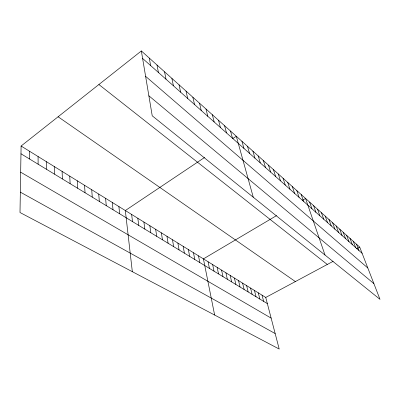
<?xml version="1.0" encoding="UTF-8"?>
<svg xmlns="http://www.w3.org/2000/svg" width="400" height="400" viewBox="0 0 400 400"><rect width="100%" height="100%" fill="white"/><g stroke="black" fill="none" stroke-linecap="round" stroke-linejoin="round"><path stroke-width="0.6" d="M29.65 159.055L29.69 151.34M21.1 146.025L20 212.52L279.21 349.05L265.75 297.45L21.1 146.025L141.35 50.95L359.705 247.085L380 299.35L152.225 115.805L141.35 50.95M204.57 157.475L125.33 210.535L132.325 271.68M232.815 138.56L236.295 136.23L253.26 197.22M276.52 215.62L203.425 258.875L214.63 315.035M302.45 200.275L305.55 198.44L325.005 255.035M265.75 297.45L333.125 261.33M356.405 248.855L359.705 247.085M20.335 192.135L275.17 333.56M20.67 172.19L271.14 318.125M20.97 153.775L267.36 303.625M58.1 116.77L295.375 281.565M98.89 84.525L327.29 264.46M148.87 95.795L373.89 283.615M145.605 76.32L367.815 267.975M142.61 58.45L362.125 253.32M356.51 244.215L358.925 250.48M353.26 241.295L355.675 247.59M349.96 238.33L352.365 244.655M346.6 235.315L349.005 241.67M343.185 232.25L345.585 238.635M339.715 229.13L342.105 235.545M336.18 225.955L338.565 232.405M332.585 222.725L334.96 229.205M328.925 219.44L331.295 225.95M325.205 216.095L327.56 222.635M321.415 212.69L323.76 219.265M317.555 209.225L319.895 215.83M313.625 205.695L315.955 212.33M309.625 202.1L311.94 208.77M301.23 194.56L303.52 201.29M296.825 190.605L299.1 197.37M292.335 186.57L294.59 193.365M287.75 182.45L289.99 189.28M283.075 178.255L285.295 185.115M278.305 173.965L280.505 180.86M273.435 169.59L275.615 176.52M268.46 165.125L270.62 172.085M263.385 160.565L265.515 167.555M258.195 155.905L260.305 162.93M252.9 151.145L254.98 158.2M247.485 146.285L249.535 153.37M241.95 141.315L243.97 148.43M230.51 131.035L232.46 138.215M224.59 125.72L226.505 132.925M218.535 120.28L220.415 127.515M262.04 295.155L263.635 301.365M258.275 292.825L259.86 299.065M212.34 114.715L214.175 121.98M254.45 290.455L256.02 296.73M250.565 288.055L252.12 294.36M205.995 109.02L207.79 116.31M246.62 285.61L248.16 291.95M242.61 283.13L244.13 289.5M199.505 103.185L201.25 110.505M238.535 280.61L240.04 287.01M192.85 97.21L194.545 104.555M234.395 278.045L235.885 284.485M230.19 275.44L231.655 281.91M186.035 91.09L187.68 98.46M225.915 272.795L227.36 279.3M221.565 270.1L222.99 276.64M179.05 84.815L180.64 92.21M217.145 267.365L218.545 273.94M212.645 264.585L214.03 271.19M171.89 78.38L173.42 85.8M208.075 261.75L209.43 268.395M164.55 71.785L166.015 79.225M198.5 255.825L199.805 262.54M193.485 252.725L194.765 259.475M157.015 65.02L158.415 72.48M188.38 249.565L189.63 256.355M183.18 246.345L184.4 253.17M149.285 58.08L150.615 65.555M177.885 243.065L179.07 249.93M172.49 239.725L173.64 246.625M166.985 236.32L168.105 243.26M161.38 232.85L162.46 239.83M155.665 229.31L156.705 236.33M149.835 225.705L150.84 232.76M143.89 222.025L144.855 229.12M137.83 218.27L138.745 225.405M131.64 214.445L132.515 221.615M118.885 206.545L119.66 213.795M112.305 202.475L113.03 209.765M105.59 198.315L106.255 205.645M98.73 194.07L99.34 201.44M91.72 189.735L92.27 197.14M84.555 185.3L85.045 192.745M77.24 180.77L77.66 188.255M69.755 176.135L70.11 183.66M62.105 171.4L62.385 178.965M54.275 166.555L54.485 174.16M46.27 161.6L46.4 169.24M38.075 156.53L38.125 164.205"/></g></svg>
